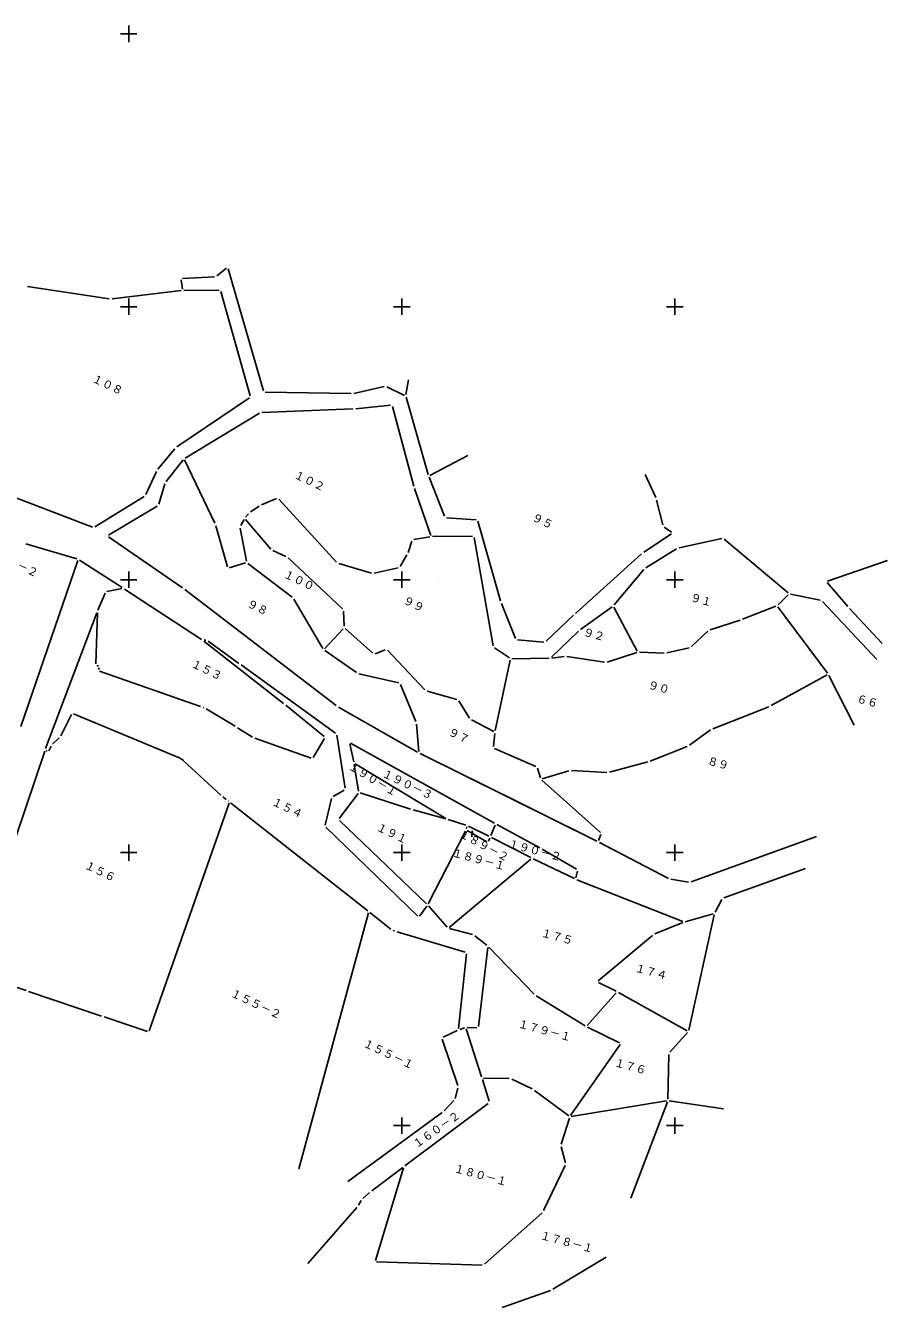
# Model space of a CAD drawing. Units: millimetres, scale not verified. Extents: x -217956 to 172735, y -134740 to 150066.
# Drawn here: x 14934 to 172735, y -134740 to 100067 of the extents above; entities that cross this region are included whole.
import ezdxf
from ezdxf.enums import TextEntityAlignment as Align

# ---------------------------------------------------------------- set-up
doc = ezdxf.new("R2010")
doc.units = ezdxf.units.MM
doc.header["$LTSCALE"] = 1000
doc.layers.add('3-0', color=6, linetype='Continuous')
doc.layers.add('3-1', color=6, linetype='Continuous')
doc.styles.add('ＭＳ ゴシック', font='')
doc.styles.get('ＭＳ ゴシック').set_extended_font_data('MS Gothic')

msp = doc.modelspace()

# ---------------------------------------------------------------- linework, layer by layer
at = {"layer": '3-0'}
for p, q in [((43655, 53754), (49511, 54060)), ((49957, 54228), (51737, 55630)), ((52002, 55544), (58465, 33172)), ((15245, 52288), (30256, 50044)), ((43633, 51797), (43434, 53493)), ((30751, 50036), (43414, 51519)), ((50378, 51587), (43912, 51550)), ((56062, 32251), (50696, 51348)), ((58784, 32927), (74551, 32655)), ((75045, 32705), (80617, 33946)), ((81086, 33892), (84297, 32334)), ((84567, 32471), (85051, 35154)), ((42634, 22898), (55923, 31871)), ((75374, 29878), (81778, 30530)), ((84591, 31985), (88668, 17808)), ((44134, 20853), (57741, 29052)), ((58205, 29190), (74876, 29843)), ((82092, 30314), (86005, 15724)), ((39156, 18803), (42268, 22566)), ((88959, 17683), (95939, 21309)), ((43766, 20527), (40658, 16571)), ((49597, 8912), (44029, 20498)), ((36966, 14144), (38893, 18383)), ((91640, 10174), (88829, 17335)), ((128373, 17853), (130315, 13631)), ((8571, 15323), (27146, 8183)), ((40430, 16135), (39296, 12425)), ((86151, 15247), (89130, 6681)), ((27592, 8224), (36649, 13786)), ((39009, 12057), (30092, 6709)), ((57679, 12061), (56092, 10996)), ((60883, 13434), (58118, 12296)), ((71847, 1775), (61283, 13344)), ((130479, 13162), (131614, 8594)), ((130480, 13162), (131614, 8594)), ((54929, 9582), (54314, 8487)), ((55730, 10660), (55206, 9996)), ((55214, 9609), (59834, 4186)), ((97421, 9536), (91981, 9923)), ((51909, 938), (49774, 8446)), ((54238, 8023), (55393, 1958)), ((101919, -5330), (97739, 9278)), ((131879, 8208), (133207, 7274)), ((24333, 2360), (14973, 5165)), ((30083, 6438), (43677, -2930)), ((85669, 5644), (84965, 3560)), ((88966, 6405), (85996, 5921)), ((96784, 6568), (89462, 6449)), ((100571, -13541), (97078, 6326)), ((133203, 6993), (128112, 3634)), ((133203, 6993), (128112, 3634)), ((142431, 6092), (134587, 4426)), ((142431, 6091), (134587, 4426)), ((147451, 2135), (142867, 5983)), ((154576, -3844), (142867, 5983)), ((60224, 3893), (62606, 2818)), ((63016, 2544), (72972, -6792)), ((84757, 3108), (83496, 990)), ((127718, 3329), (115605, -7608)), ((127718, 3329), (115605, -7608)), ((134130, 4242), (128535, 750)), ((134130, 4242), (128535, 750)), ((14030, -28310), (24491, 2052)), ((32596, -2882), (24783, 2153)), ((55200, 1642), (52217, 768)), ((55638, 1561), (63731, -4632)), ((78261, -220), (72256, 1521)), ((83124, 721), (78746, -236)), ((128162, 426), (122703, -6043)), ((128162, 426), (122703, -6043)), ((161786, -1698), (172735, 2063)), ((90666, -1432), (90665, -1432)), ((165471, -6322), (161713, -1968)), ((28183, -7033), (29477, -3873)), ((29817, -3594), (32561, -3065)), ((33016, -3154), (47164, -12395)), ((44081, -3224), (71796, -24508)), ((152719, -6031), (154590, -4181)), ((155012, -4057), (160457, -5207)), ((64056, -5000), (69375, -14064)), ((104652, -12226), (102080, -5802)), ((122339, -6380), (116565, -10561)), ((122339, -6380), (116565, -10561)), ((126949, -14499), (122659, -6454)), ((146233, -8687), (152309, -6299)), ((161777, -18558), (152691, -6407)), ((160872, -5442), (170783, -16045)), ((171773, -13143), (165804, -6695)), ((18594, -32379), (28000, -7498)), ((27772, -16823), (28080, -7515)), ((73164, -7213), (73269, -9976)), ((115239, -7948), (110237, -12723)), ((115239, -7948), (110237, -12723)), ((140265, -10636), (145763, -8855)), ((69672, -14096), (73108, -10409)), ((73465, -10393), (78540, -14914)), ((116182, -10881), (111205, -15656)), ((116182, -10881), (111205, -15656)), ((136869, -13677), (139845, -10884)), ((136869, -13678), (139845, -10885)), ((140265, -10637), (141554, -10219)), ((47570, -12686), (62165, -24103)), ((47624, -12535), (47924, -12538)), ((48376, -12688), (53976, -16759)), ((103525, -15769), (100821, -13928)), ((109807, -12875), (104994, -12478)), ((109807, -12875), (104994, -12478)), ((132336, -14836), (136443, -13904)), ((132336, -14836), (136443, -13904)), ((75525, -18458), (69707, -14422)), ((78959, -14988), (80773, -14269)), ((81178, -14359), (88036, -21600)), ((100927, -29087), (103680, -16154)), ((110774, -15831), (103981, -15907)), ((110775, -15832), (103982, -15907)), ((111273, -15798), (113552, -15510)), ((111273, -15797), (113551, -15510)), ((114047, -15516), (120930, -16567)), ((114047, -15517), (120930, -16567)), ((121416, -16529), (126828, -14796)), ((121416, -16528), (126828, -14796)), ((127316, -14728), (131843, -14883)), ((127316, -14728), (131843, -14883)), ((28246, -17259), (27997, -17163)), ((28290, -17887), (28397, -17584)), ((46955, -24667), (28443, -18205)), ((54381, -17053), (71671, -29534)), ((83255, -20343), (75974, -18657)), ((86393, -27394), (83594, -20630)), ((151483, -24509), (161708, -18879)), ((166683, -28070), (162040, -18981)), ((88449, -21848), (93915, -23365)), ((47568, -24897), (47423, -24841)), ((53330, -28282), (48016, -25116)), ((62556, -24415), (69586, -30145)), ((72212, -24784), (86722, -33036)), ((94287, -23645), (96235, -26795)), ((140768, -28730), (151031, -24720)), ((23325, -26117), (21363, -30017)), ((42928, -33997), (23669, -25990)), ((86919, -32911), (86509, -27874)), ((96589, -27123), (100653, -29217)), ((21069, -30412), (19881, -31535)), ((56450, -30278), (53755, -28546)), ((67239, -34139), (56897, -30496)), ((69653, -30519), (67602, -34007)), ((71912, -29927), (73416, -39643)), ((100848, -29581), (100591, -32022)), ((136522, -31760), (140333, -28969)), ((18426, -32850), (4861, -73021)), ((18875, -32864), (18713, -32753)), ((19592, -31932), (19189, -32779)), ((74273, -31487), (75010, -34802)), ((100796, -46026), (74437, -31365)), ((100794, -32370), (108363, -35638)), ((129321, -34652), (136087, -31999)), ((43815, -34552), (42954, -33949)), ((50650, -40898), (43794, -34578)), ((75279, -35175), (91879, -45184)), ((119548, -49358), (87164, -33271)), ((121854, -36703), (128846, -34809)), ((121854, -36703), (128846, -34809)), ((129320, -34652), (130020, -34378)), ((75909, -40184), (75105, -35293)), ((108668, -35975), (109223, -37741)), ((109537, -37908), (114431, -36439)), ((109537, -37908), (114431, -36439)), ((114920, -36381), (121363, -36754)), ((114920, -36381), (121363, -36754)), ((119548, -49357), (96431, -37875)), ((109484, -38146), (120198, -47732)), ((51628, -41673), (51033, -41219)), ((52079, -42016), (52026, -41976)), ((70950, -41524), (69785, -46376)), ((73237, -40014), (71225, -41158)), ((75799, -40630), (72377, -45164)), ((85413, -43460), (76188, -40506)), ((37567, -84065), (52195, -42403)), ((77575, -62086), (52474, -42322)), ((91852, -45247), (85892, -43603)), ((69906, -46793), (86727, -63098)), ((72406, -45536), (88356, -60845)), ((92331, -45389), (95573, -46416)), ((95743, -46732), (95662, -47016)), ((96036, -46601), (99785, -48414)), ((100107, -48293), (100917, -46378)), ((100107, -48293), (100917, -46378)), ((109091, -50585), (101234, -46268)), ((88650, -60796), (95480, -47478)), ((95810, -47381), (99386, -49453)), ((96723, -47449), (96654, -48523)), ((96723, -47449), (96821, -47939)), ((99692, -49345), (99920, -48756)), ((107440, -52331), (100232, -48637)), ((120293, -48132), (119863, -49236)), ((120293, -48132), (119863, -49236)), ((136786, -56786), (159730, -48461)), ((77269, -51432), (77268, -51432)), ((115837, -54475), (109526, -50830)), ((115837, -54475), (109526, -50830)), ((119994, -49584), (122211, -50736)), ((119994, -49584), (132634, -56149)), ((92472, -65134), (107471, -52605)), ((115419, -56200), (107888, -52554)), ((115419, -56200), (107888, -52554)), ((115702, -56066), (115996, -54843)), ((133103, -56305), (136304, -56831)), ((157715, -54370), (142772, -59690)), ((118929, -57610), (115876, -56401)), ((135261, -64076), (115876, -56401)), ((142420, -59995), (141197, -62339)), ((64978, -109350), (77706, -62481)), ((81824, -65430), (77967, -62395)), ((87053, -63069), (88390, -61221)), ((88701, -61206), (92115, -65106)), ((140841, -62630), (135733, -64099)), ((136351, -83956), (141027, -62804)), ((82494, -65770), (82253, -65676)), ((92522, -65357), (96755, -66450)), ((130157, -66333), (135261, -64262)), ((95425, -69664), (82967, -65933)), ((97193, -66668), (99394, -68409)), ((119801, -74950), (129734, -66588)), ((94213, -83635), (95638, -69985)), ((94213, -83635), (95638, -69985)), ((99561, -68812), (97841, -83275)), ((99763, -68744), (108057, -77370)), ((99763, -68744), (108057, -77370)), ((5018, -73338), (15004, -76710)), ((15478, -76870), (28838, -81382)), ((117778, -83132), (123102, -77124)), ((123045, -76825), (119834, -75222)), ((123487, -77058), (136079, -84079)), ((108443, -77681), (109142, -78110)), ((108443, -77681), (117399, -83188)), ((29312, -81542), (37247, -84221)), ((93962, -83993), (91379, -85247)), ((95291, -83547), (94426, -83811)), ((95607, -83712), (98439, -92512)), ((95607, -83712), (98439, -92512)), ((97561, -83518), (95780, -83479)), ((123709, -86258), (117837, -83427)), ((136130, -84386), (132898, -87961)), ((91233, -85593), (94054, -94092)), ((91233, -85593), (94054, -94092)), ((114731, -99607), (123792, -86572)), ((132725, -88396), (132538, -96628)), ((98587, -92989), (99786, -96978)), ((98587, -92989), (99786, -96977)), ((98765, -92753), (103495, -92809)), ((103970, -92921), (107719, -94735)), ((94069, -94571), (93579, -96449)), ((94069, -94571), (93580, -96449)), ((108145, -94994), (114388, -99663)), ((99658, -97367), (84388, -108790)), ((93344, -96872), (91581, -98712)), ((132286, -96918), (114835, -99772)), ((125755, -114708), (132444, -97111)), ((132780, -96914), (142704, -98395)), ((91207, -99041), (73957, -111712)), ((114514, -100051), (113026, -104821)), ((113014, -105302), (113779, -108273)), ((83988, -109091), (78308, -113387)), ((79025, -126173), (84116, -109180)), ((79026, -126173), (84116, -109180)), ((113734, -108740), (109794, -117006)), ((77921, -113703), (76669, -114807)), ((77921, -113703), (76669, -114807)), ((75592, -116438), (66617, -126710)), ((75592, -116438), (75288, -116786)), ((76358, -115190), (75880, -116033)), ((76358, -115190), (75880, -116033)), ((109500, -117398), (98974, -126820)), ((98538, -126980), (79204, -126419)), ((111504, -131417), (121255, -125515)), ((102181, -134740), (111054, -131629))]:
    msp.add_line(p, q, dxfattribs=at)
at = {"layer": '3-1'}
for p, q in [((33819, 97067), (33820, 100067)), ((35319, 98567), (32319, 98567)), ((33820, 47067), (33820, 50067)), ((83820, 47068), (83820, 50068)), ((133820, 47069), (133820, 50069)), ((133820, 47068), (133820, 50068)), ((35320, 48568), (32320, 48568)), ((85320, 48568), (82320, 48568)), ((135320, 48569), (132320, 48569)), ((135320, 48568), (132320, 48568)), ((33820, -2932), (33820, 68)), ((83820, -2932), (83820, 68)), ((133820, -2931), (133820, 69)), ((133820, -2932), (133820, 68)), ((35320, -1433), (32320, -1433)), ((85320, -1432), (82320, -1432)), ((135320, -1431), (132320, -1431)), ((135320, -1432), (132320, -1432)), ((35321, -51432), (32321, -51433)), ((33821, -52932), (33821, -49932)), ((85321, -51432), (82321, -51432)), ((83821, -52932), (83821, -49932)), ((135321, -51431), (132321, -51431)), ((133821, -52931), (133821, -49931)), ((83821, -102932), (83821, -99932)), ((83821, -102932), (83821, -99932)), ((133821, -102931), (133821, -99931)), ((85321, -101432), (82321, -101432)), ((135321, -101431), (132321, -101431))]:
    msp.add_line(p, q, dxfattribs=at)

# ---------------------------------------------------------------- texts
at = {"layer": '3-0', "style": 'ＭＳ ゴシック'}
for s, rotation, p in [('１０８', 334.48, (26739, 34534)), ('１０２', 334.48, (63724, 16915)), ('９５', 334.48, (107316, 9119)), ('１６３－２', 334.48, (7600, 2877)), ('１００', 334.48, (61813, -1308)), ('９９', 334.48, (83738, -6085)), ('９１', 345.001, (136418, -5738)), ('９８', 334.479, (55122, -6691)), ('９２\u3000', 345.001, (116798, -12070)), ('１５３', 334.48, (44889, -17714)), ('９０', 345.001, (128670, -21749)), ('６６', 345.001, (166845, -24273)), ('９７', 334.48, (91972, -30205)), ('１９０－１', 328.913, (73655, -36380)), ('８９', 345, (139530, -35664)), ('１９０－３', 334.48, (79890, -37839)), ('１５４', 334.48, (59664, -42992)), ('１９１', 334.48, (78832, -47662)), ('１８９－２', 331.801, (93941, -48801)), ('１９０－２', 345.001, (103069, -50854)), ('１８９－１', 345.001, (92791, -52513)), ('１５６', 334.48, (25389, -54630)), ('１７５', 345.001, (109087, -67189)), ('１７４', 345.001, (126291, -73617)), ('１５５－２', 334.48, (52108, -78062)), ('１７９－１', 345.001, (104844, -83846)), ('１５５－１', 334.48, (76388, -87248)), ('１７６', 345.001, (122491, -90950)), ('１６０－２', 35.159, (86748, -106005)), ('１８０－１', 345.001, (93128, -110347)), ('１７８－１', 345.001, (108919, -122602))]:
    msp.add_text(s, height=1466, rotation=rotation, dxfattribs=at).set_placement(p, align=Align.BOTTOM_LEFT)

doc.saveas('drawing.dxf')
